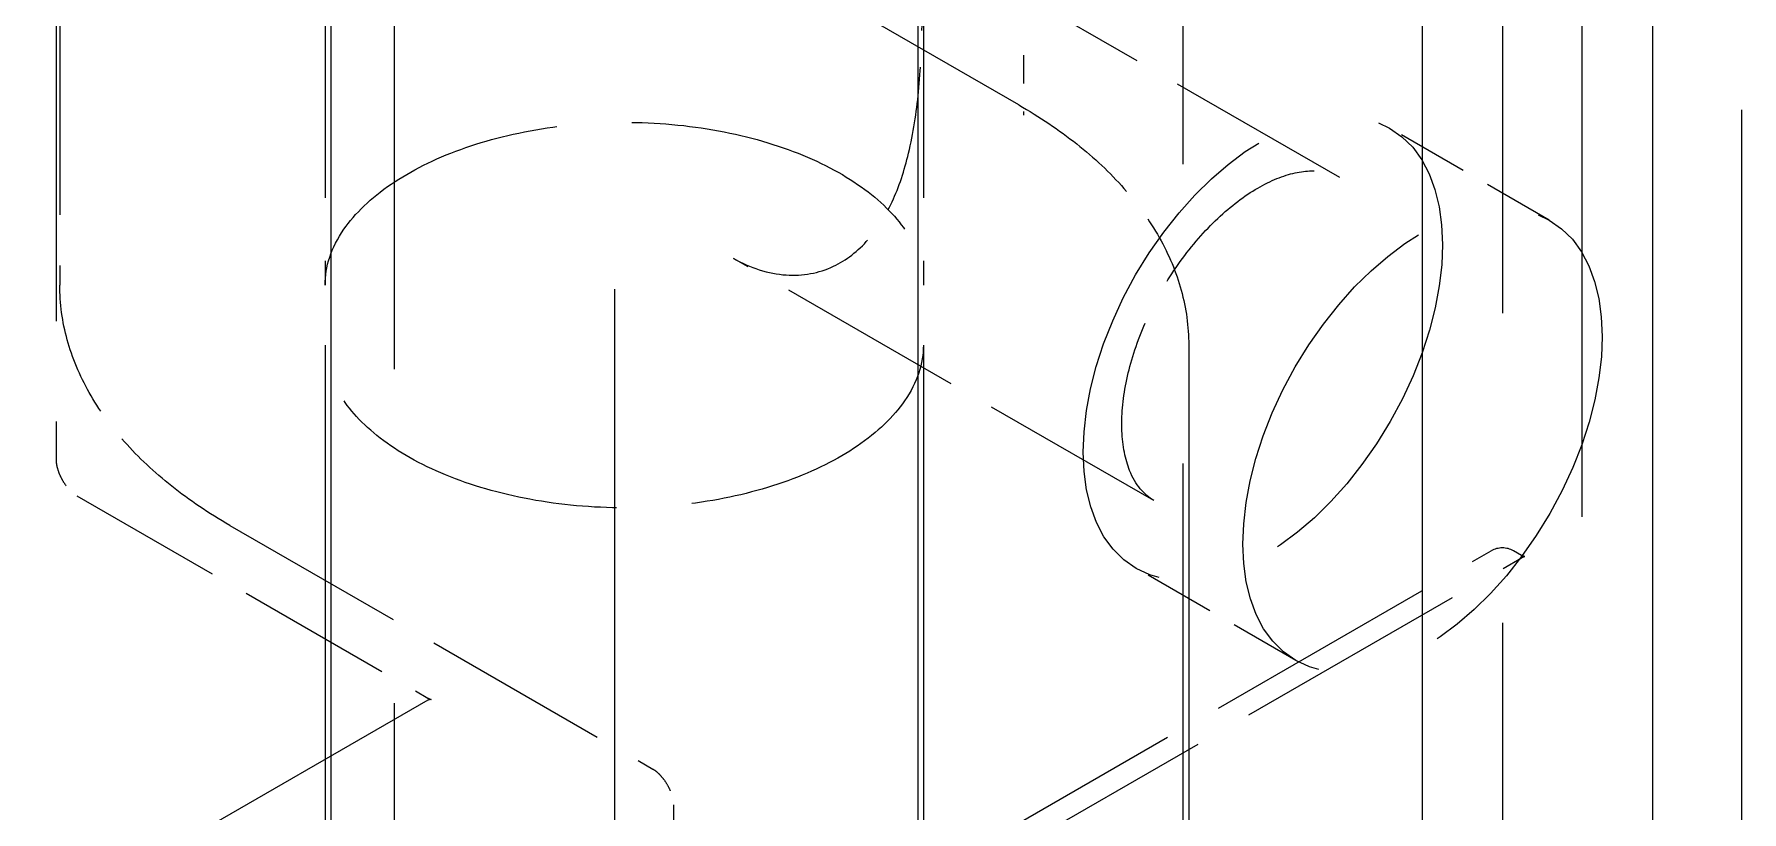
# Model space of a CAD drawing. Header units: millimetres. Extents: x 0 to 2378, y 0 to 1682.
# Drawn here: x 2104.65 to 2110.7, y 1462.01 to 1464.76 of the extents above; entities that cross this region are included whole.
import ezdxf

# ---------------------------------------------------------------- set-up
doc = ezdxf.new("R2010")
doc.units = ezdxf.units.MM
doc.header["$LTSCALE"] = 2
doc.linetypes.add('DASHED', pattern=[0.2067, 0.1654, -0.0413])
doc.layers.add('가려진 것(ISO)', color=2, linetype='DASHED', lineweight=18)

msp = doc.modelspace()

# ---------------------------------------------------------------- linework, layer by layer
at = {"layer": '가려진 것(ISO)', "ltscale": 13.269882}
msp.add_line((2109.8483, 1539.4777), (2109.8483, 1413.9012), dxfattribs=at)
at = {"layer": '가려진 것(ISO)', "ltscale": 13.16608}
msp.add_line((2110.1312, 1414.0666), (2110.1312, 1538.6608), dxfattribs=at)
at = {"layer": '가려진 것(ISO)', "ltscale": 12.83912}
msp.add_line((2108.7169, 1416.5325), (2108.7169, 1529.354), dxfattribs=at)
at = {"layer": '가려진 것(ISO)', "ltscale": 13.476657}
msp.add_line((2109.5655, 1461.9204), (2109.5655, 1507.468), dxfattribs=at)
at = {"layer": '가려진 것(ISO)', "ltscale": 13.634165}
msp.add_line((2110.6968, 1454.3468), (2110.6968, 1505.0347), dxfattribs=at)
at = {"layer": '가려진 것(ISO)', "ltscale": 14.320271}
for p, q in [((2106.7039, 1459.1211), (2106.7039, 1468.8009)), ((2105.9217, 1468.3122), (2105.9217, 1458.6325))]:
    msp.add_line(p, q, dxfattribs=at)
at = {"layer": '가려진 것(ISO)', "ltscale": 4.304514}
msp.add_line((2104.724, 1466.9488), (2104.724, 1463.2535), dxfattribs=at)
at = {"layer": '가려진 것(ISO)', "ltscale": 2.704569}
for p, q in [((2105.677, 1466.1948), (2105.677, 1463.873)), ((2107.797, 1466.1948), (2107.797, 1463.873))]:
    msp.add_line(p, q, dxfattribs=at)
at = {"layer": '가려진 것(ISO)', "ltscale": 13.933224}
for p, q in [((2105.697, 1466.064), (2105.697, 1456.6459)), ((2107.777, 1466.064), (2107.777, 1456.6459))]:
    msp.add_line(p, q, dxfattribs=at)
at = {"layer": '가려진 것(ISO)', "ltscale": 2.177789}
msp.add_line((2104.737, 1465.7426), (2104.737, 1463.873), dxfattribs=at)
at = {"layer": '가려진 것(ISO)', "ltscale": 2.209348}
msp.add_line((2108.1346, 1464.5116), (2106.4941, 1465.4563), dxfattribs=at)
at = {"layer": '가려진 것(ISO)', "ltscale": 12.982252}
msp.add_line((2110.3809, 1456.4787), (2110.3809, 1465.254), dxfattribs=at)
at = {"layer": '가려진 것(ISO)', "ltscale": 2.006038}
for p, q in [((2109.2726, 1464.2537), (2107.783, 1465.1114)), ((2108.6139, 1463.1098), (2107.1243, 1463.9675))]:
    msp.add_line(p, q, dxfattribs=at)
at = {"layer": '가려진 것(ISO)', "ltscale": 0.247511}
msp.add_line((2108.1513, 1464.6874), (2108.1513, 1464.4748), dxfattribs=at)
at = {"layer": '가려진 것(ISO)', "ltscale": 0.761779}
for p, q in [((2110.0146, 1464.1033), (2109.4489, 1464.4291)), ((2109.1163, 1462.5434), (2108.5507, 1462.8692))]:
    msp.add_line(p, q, dxfattribs=at)
at = {"layer": '가려진 것(ISO)', "ltscale": 5.371144}
for p, q in [((2105.677, 1463.6604), (2105.677, 1459.0495)), ((2107.797, 1463.6604), (2107.797, 1459.0495)), ((2108.737, 1463.6604), (2108.737, 1459.0495))]:
    msp.add_line(p, q, dxfattribs=at)
at = {"layer": '가려진 것(ISO)', "ltscale": 1.676033}
msp.add_line((2104.7971, 1463.1269), (2106.0416, 1462.4102), dxfattribs=at)
at = {"layer": '가려진 것(ISO)', "ltscale": 2.018878}
msp.add_line((2105.3395, 1463.0219), (2106.8385, 1462.1586), dxfattribs=at)
at = {"layer": '가려진 것(ISO)', "ltscale": 2.5141}
for p, q in [((2107.9416, 1461.8563), (2109.8084, 1462.9313)), ((2108.0498, 1461.8322), (2109.9165, 1462.9072))]:
    msp.add_line(p, q, dxfattribs=at)
at = {"layer": '가려진 것(ISO)', "ltscale": 0.037994}
msp.add_line((2109.9165, 1462.9151), (2109.8882, 1462.9313), dxfattribs=at)
at = {"layer": '가려진 것(ISO)', "ltscale": 3.847387}
msp.add_line((2106.0416, 1462.4024), (2103.1849, 1460.7573), dxfattribs=at)
at = {"layer": '가려진 것(ISO)', "ltscale": 5.561614}
msp.add_line((2106.9116, 1462.032), (2106.9116, 1457.2575), dxfattribs=at)
at = {"layer": '가려진 것(ISO)', "ltscale": 0.079514}
msp.add_arc((2109.8483, 1462.862), 0.08, 60.06401, 119.93599, dxfattribs=at)
at = {"layer": '가려진 것(ISO)', "ltscale": 5.385303}
for centre in [(2108.9998, 1463.6491), (2109.5655, 1463.3234)]:
    msp.add_ellipse(centre, major_axis=(-0.4491, -0.7799), ratio=0.578093, dxfattribs=at)
at = {"layer": '가려진 것(ISO)', "ltscale": 1.578506}
msp.add_open_spline([(2107.1242, 1463.9676), (2107.1824, 1463.9341), (2107.2475, 1463.913), (2107.3686, 1463.9049), (2107.4264, 1463.9149), (2107.5235, 1463.9606), (2107.5655, 1463.9931), (2107.6342, 1464.0722), (2107.6627, 1464.1179), (2107.7106, 1464.2207), (2107.7299, 1464.2793), (2107.7614, 1464.41), (2107.7725, 1464.4842), (2107.7873, 1464.6368), (2107.7907, 1464.7175), (2107.7931, 1464.8294), (2107.7935, 1464.8664), (2107.7935, 1464.9004)], degree=3, knots=[0, 0, 0, 0, 0.0645983, 0.0645983, 0.1230277, 0.1230277, 0.1729338, 0.1729338, 0.2182366, 0.2182366, 0.26611, 0.26611, 0.3214685, 0.3214685, 0.3812138, 0.3812138, 0.4125639, 0.4125639, 0.4125639, 0.4125639], dxfattribs=at)
at = {"layer": '가려진 것(ISO)', "ltscale": 1.489471}
for points, knots in [([(2108.1346, 1464.5116), (2108.2088, 1464.4688), (2108.2776, 1464.4225), (2108.4025, 1464.3235), (2108.4586, 1464.2708), (2108.5567, 1464.16), (2108.5987, 1464.1018), (2108.6668, 1463.981), (2108.693, 1463.9185), (2108.7281, 1463.7907), (2108.737, 1463.7256), (2108.737, 1463.6604)], [4.712389, 4.712389, 4.712389, 4.712389, 4.8694686, 4.8694686, 5.0265482, 5.0265482, 5.1836279, 5.1836279, 5.3407075, 5.3407075, 5.4977871, 5.4977871, 5.4977871, 5.4977871]), ([(2105.3395, 1463.0219), (2105.2652, 1463.0646), (2105.1965, 1463.1109), (2105.0716, 1463.2099), (2105.0154, 1463.2626), (2104.9173, 1463.3735), (2104.8754, 1463.4316), (2104.8073, 1463.5524), (2104.7811, 1463.615), (2104.746, 1463.7427), (2104.737, 1463.8078), (2104.737, 1463.873)], [0, 0, 0, 0, 0.1570796, 0.1570796, 0.3141593, 0.3141593, 0.4712389, 0.4712389, 0.6283185, 0.6283185, 0.7853982, 0.7853982, 0.7853982, 0.7853982])]:
    msp.add_open_spline(points, degree=3, knots=knots, dxfattribs=at)
at = {"layer": '가려진 것(ISO)', "ltscale": 3.237567}
for points, knots in [([(2105.677, 1463.873), (2105.677, 1463.9385), (2105.6983, 1464.0048), (2105.7827, 1464.1266), (2105.8393, 1464.1816), (2105.9808, 1464.2779), (2106.0641, 1464.3197), (2106.2513, 1464.3875), (2106.3551, 1464.4133), (2106.5731, 1464.4458), (2106.6873, 1464.4522), (2106.9136, 1464.4446), (2107.0257, 1464.4306), (2107.2356, 1464.3839), (2107.3335, 1464.3512), (2107.5044, 1464.2718), (2107.5776, 1464.2251), (2107.6936, 1464.1241), (2107.736, 1464.0699), (2107.7859, 1463.9681), (2107.797, 1463.9204), (2107.797, 1463.873)], [0.785398, 0.785398, 0.785398, 0.785398, 1.164968, 1.164968, 1.487604, 1.487604, 1.794948, 1.794948, 2.103474, 2.103474, 2.414075, 2.414075, 2.725225, 2.725225, 3.035185, 3.035185, 3.342826, 3.342826, 3.652094, 3.652094, 3.926991, 3.926991, 3.926991, 3.926991]), ([(2107.797, 1463.6604), (2107.797, 1463.5949), (2107.7757, 1463.5286), (2107.6914, 1463.4068), (2107.6348, 1463.3519), (2107.4933, 1463.2555), (2107.41, 1463.2137), (2107.2228, 1463.1459), (2107.1189, 1463.1201), (2106.901, 1463.0877), (2106.7868, 1463.0812), (2106.5605, 1463.0888), (2106.4484, 1463.1028), (2106.2385, 1463.1496), (2106.1406, 1463.1822), (2105.9697, 1463.2617), (2105.8964, 1463.3084), (2105.7805, 1463.4093), (2105.7381, 1463.4635), (2105.6882, 1463.5654), (2105.677, 1463.613), (2105.677, 1463.6604)], [5.497787, 5.497787, 5.497787, 5.497787, 5.877357, 5.877357, 6.199993, 6.199993, 6.507337, 6.507337, 6.815863, 6.815863, 7.126464, 7.126464, 7.437614, 7.437614, 7.747574, 7.747574, 8.055215, 8.055215, 8.364483, 8.364483, 8.63938, 8.63938, 8.63938, 8.63938])]:
    msp.add_open_spline(points, degree=3, knots=knots, dxfattribs=at)
at = {"layer": '가려진 것(ISO)', "ltscale": 2.043458}
msp.add_open_spline([(2108.6139, 1463.1098), (2108.5781, 1463.1304), (2108.5485, 1463.1645), (2108.5124, 1463.2548), (2108.5026, 1463.3023), (2108.4984, 1463.4085), (2108.5032, 1463.4663), (2108.5275, 1463.588), (2108.547, 1463.652), (2108.5994, 1463.7794), (2108.6324, 1463.8428), (2108.7083, 1463.9617), (2108.7513, 1464.0172), (2108.8422, 1464.1142), (2108.89, 1464.1558), (2108.9845, 1464.2209), (2109.031, 1464.2446), (2109.1176, 1464.2739), (2109.1573, 1464.2793), (2109.2227, 1464.2751), (2109.2493, 1464.2671), (2109.2726, 1464.2537)], degree=3, knots=[5.495853, 5.495853, 5.495853, 5.495853, 5.923863, 5.923863, 6.23822, 6.23822, 6.537822, 6.537822, 6.8403, 6.8403, 7.14583, 7.14583, 7.452001, 7.452001, 7.756176, 7.756176, 8.056654, 8.056654, 8.358967, 8.358967, 8.637446, 8.637446, 8.637446, 8.637446], dxfattribs=at)
at = {"layer": '가려진 것(ISO)'}
msp.add_open_spline([(2107.1242, 1463.9676), (2107.1242, 1463.9676), (2107.1242, 1463.9676), (2107.1243, 1463.9676)], degree=3, dxfattribs=at)
at = {"layer": '가려진 것(ISO)', "ltscale": 0.167975}
for points, knots in [([(2104.724, 1463.2535), (2104.724, 1463.2492), (2104.7244, 1463.244), (2104.7264, 1463.2319), (2104.7281, 1463.2249), (2104.733, 1463.2097), (2104.7363, 1463.2015), (2104.7444, 1463.1851), (2104.7492, 1463.1769), (2104.7596, 1463.1616), (2104.7653, 1463.1545), (2104.7765, 1463.1425), (2104.782, 1463.1375), (2104.7907, 1463.1308), (2104.7941, 1463.1286), (2104.7971, 1463.1269)], [3.141593, 3.141593, 3.141593, 3.141593, 3.348571, 3.348571, 3.57224, 3.57224, 3.811409, 3.811409, 4.059391, 4.059391, 4.306964, 4.306964, 4.54447, 4.54447, 4.712389, 4.712389, 4.712389, 4.712389]), ([(2106.8385, 1462.1586), (2106.8422, 1462.1565), (2106.8465, 1462.1536), (2106.8559, 1462.1458), (2106.8611, 1462.1409), (2106.8718, 1462.1291), (2106.8772, 1462.1222), (2106.8874, 1462.107), (2106.8921, 1462.0987), (2106.9001, 1462.082), (2106.9034, 1462.0736), (2106.9083, 1462.0578), (2106.9099, 1462.0505), (2106.9113, 1462.0395), (2106.9116, 1462.0354), (2106.9116, 1462.032)], [1.570796, 1.570796, 1.570796, 1.570796, 1.777497, 1.777497, 2.000831, 2.000831, 2.239752, 2.239752, 2.487646, 2.487646, 2.735321, 2.735321, 2.973105, 2.973105, 3.141593, 3.141593, 3.141593, 3.141593])]:
    msp.add_open_spline(points, degree=3, knots=knots, dxfattribs=at)
at = {"layer": '가려진 것(ISO)', "ltscale": 0.091428}
for points, knots in [([(2109.9165, 1462.9072), (2109.9193, 1462.9088), (2109.9217, 1462.9099), (2109.9254, 1462.9114), (2109.9267, 1462.9117), (2109.9278, 1462.9119), (2109.9277, 1462.9119), (2109.9261, 1462.9119), (2109.9246, 1462.912), (2109.9208, 1462.913), (2109.9186, 1462.9139), (2109.9165, 1462.9151)], [1.5707963, 1.5707963, 1.5707963, 1.5707963, 1.7274892, 1.7274892, 1.8841821, 1.8841821, 2.040875, 2.040875, 2.1975679, 2.1975679, 2.3542608, 2.3542608, 2.3542608, 2.3542608]), ([(2106.0416, 1462.4102), (2106.0443, 1462.4086), (2106.0467, 1462.4075), (2106.0504, 1462.406), (2106.0517, 1462.4057), (2106.0529, 1462.4055), (2106.0528, 1462.4056), (2106.0512, 1462.4055), (2106.0497, 1462.4054), (2106.0459, 1462.4044), (2106.0437, 1462.4035), (2106.0416, 1462.4024)], [4.712389, 4.712389, 4.712389, 4.712389, 4.8690819, 4.8690819, 5.0257748, 5.0257748, 5.1824677, 5.1824677, 5.3391605, 5.3391605, 5.4958534, 5.4958534, 5.4958534, 5.4958534])]:
    msp.add_open_spline(points, degree=3, knots=knots, dxfattribs=at)

doc.saveas('drawing.dxf')
